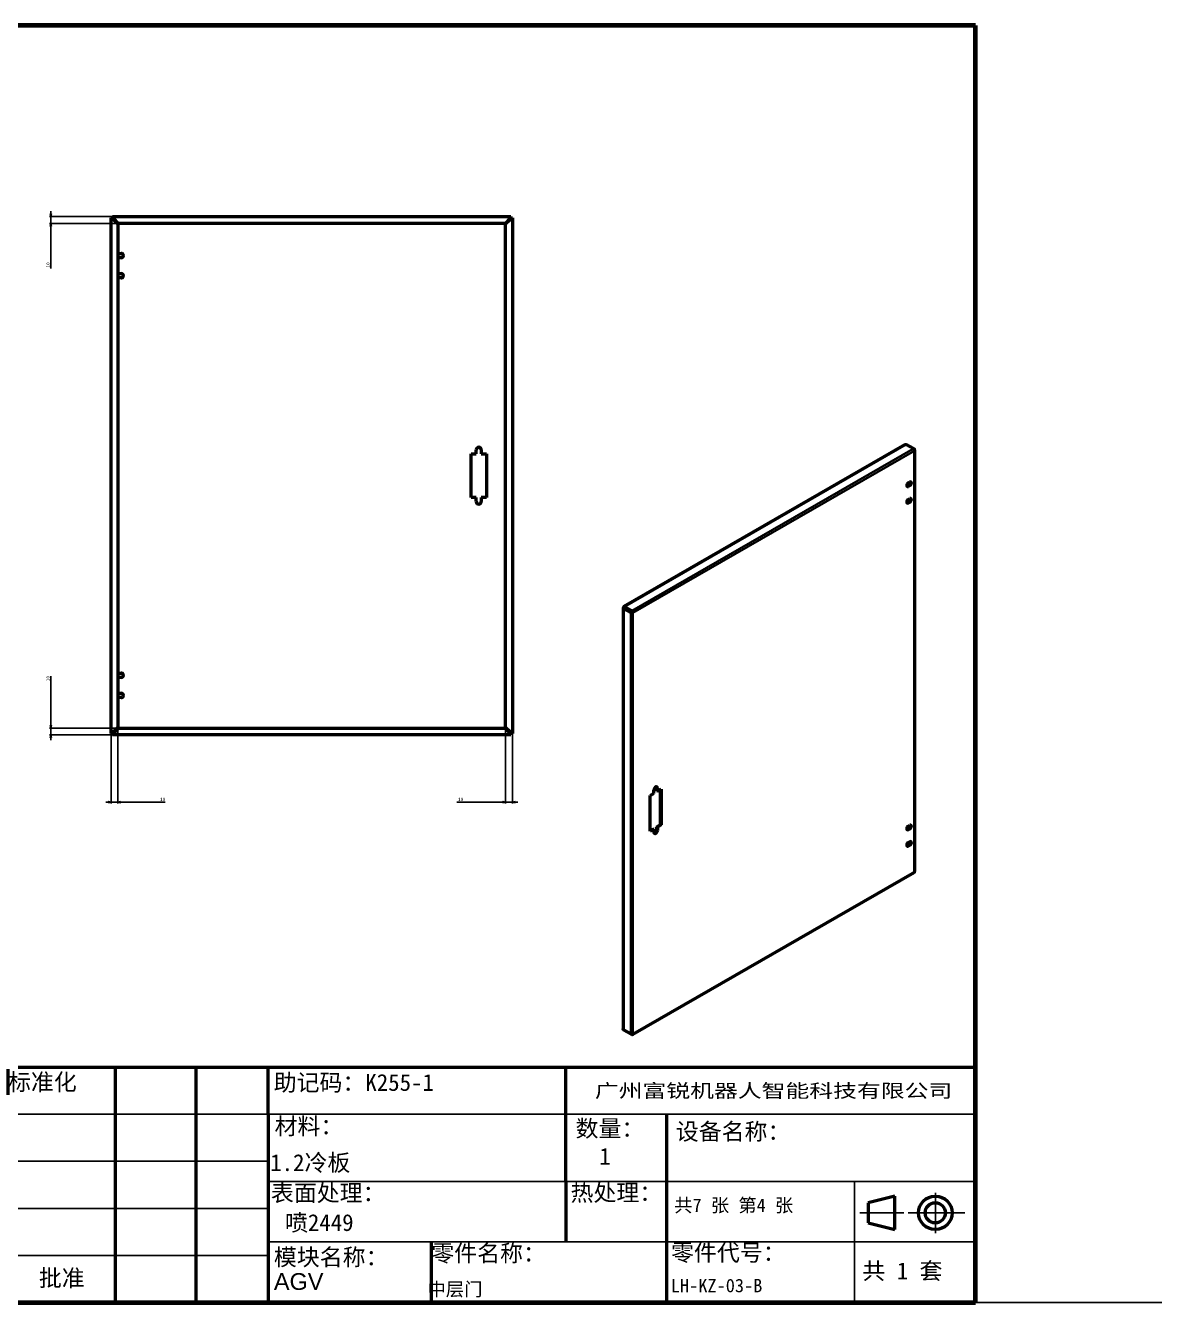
# Model space of a CAD drawing. Header units: millimetres. Extents: x 2989 to 98346, y -14444 to 9701.
# Drawn here: x 14776 to 16456, y 6378 to 8278 of the extents above; entities that cross this region are included whole.
import ezdxf
from ezdxf.enums import TextEntityAlignment as Align

# ---------------------------------------------------------------- set-up
doc = ezdxf.new("R2010")
doc.units = ezdxf.units.MM
for name, color, linetype, lineweight in [('可见 (ISO)', 7, 'Continuous', 50), ('可见窄的 (ISO)', 7, 'Continuous', 35), ('图框 (ISO)', 7, 'Continuous', 70), ('标题 (ISO)', 7, 'Continuous', 50), ('符号 (ISO)', 7, 'Continuous', 25)]:
    doc.layers.add(name, color=color, linetype=linetype, lineweight=lineweight)
doc.layers.add('尺寸 (ISO)', color=5, linetype='Continuous', lineweight=25, true_color=0x0000ff)
doc.styles.add('文本样式126', font='simfang.ttf', dxfattribs={"width": 1.3})
doc.styles.add('文本样式19', font='tahoma.ttf')
doc.styles.add('文本样式91', font='simfang.ttf')
doc.styles.add('注释文本 (ISO)', font='simfang.ttf')
doc.dimstyles.new('默认 (GB)', dxfattribs={"dimscale": 2, "dimtxt": 2.5, "dimasz": 2, "dimexe": 1, "dimexo": 0, "dimgap": 0.75, "dimtad": 1, "dimtoh": 1, "dimrnd": 1e-08, "dimdsep": 46, "dimtxsty": '注释文本 (ISO)', "dimblk": 'Filled-2', "dimcen": 0.09, "dimdle": 10, "dimclrd": 256, "dimclre": 256, "dimclrt": 256, "dimaunit": 1, "dimadec": 3, "dimazin": 2, "dimtfac": 0.52, "dimtmove": 0, "dimatfit": 3, "dimldrblk": 'Filled-1', "dimfxl": 0, "dimtolj": 1, "dimlwd": -1, "dimlwe": -1, "dimarcsym": 0})

# ---------------------------------------------------------------- blocks, each defined once
blk = doc.blocks.new('图框 A3-A4')
at = {"layer": '图框 (ISO)'}
for p, q in [((287, 200), (10, 200)), ((10, 200), (10, 10)), ((287, 10), (287, 200)), ((10, 10), (287, 10))]:
    blk.add_line(p, q, dxfattribs=at)
blk = doc.blocks.new('标题栏 GB1')
at = {"layer": '标题 (ISO)'}
for p, q in [((194.57, 65.23), (194.57, 72.23)), ((194.57, 72.23), (378.57, 72.23)), ((206.57, 65.23), (206.57, 72.23)), ((222.57, 65.23), (222.57, 72.23)), ((234.57, 65.23), (234.57, 72.23)), ((250.57, 65.23), (250.57, 72.23)), ((262.57, 65.23), (262.57, 72.23)), ((273.31, 65.23), (273.31, 72.23)), ((317.57, 65.23), (317.57, 72.23)), ((378.57, 72.23), (378.57, 65.23)), ((194.57, 37.23), (194.57, 65.23)), ((206.57, 37.23), (206.57, 65.23)), ((222.57, 44.23), (222.57, 65.23)), ((234.57, 37.23), (234.57, 65.23)), ((250.57, 37.23), (250.57, 65.23)), ((262.57, 37.23), (262.57, 65.23)), ((273.31, 65.23), (273.31, 37.23)), ((317.57, 55.23), (317.57, 65.23)), ((378.57, 65.23), (378.57, 37.23)), ((317.57, 55.23), (317.57, 46.23)), ((366.57, 53.06), (362.57, 52.06)), ((362.57, 52.06), (362.57, 49.06)), ((366.57, 48.06), (366.57, 53.06)), ((362.57, 49.06), (366.57, 48.06)), ((297.57, 46.23), (297.57, 37.23)), ((222.57, 44.23), (222.57, 37.23)), ((378.57, 37.23), (194.57, 37.23))]:
    blk.add_line(p, q, dxfattribs=at)
at = {"layer": '标题 (ISO)', "lineweight": 25}
for p, q in [((194.57, 65.23), (273.31, 65.23)), ((273.31, 65.23), (378.57, 65.23)), ((194.57, 58.23), (273.31, 58.23)), ((332.57, 55.23), (273.31, 55.23)), ((332.57, 55.23), (378.57, 55.23)), ((360.57, 55.23), (360.57, 46.23)), ((372.58, 53.56), (372.58, 47.56)), ((194.57, 51.23), (273.31, 51.23)), ((361.32, 50.56), (367.88, 50.56)), ((368.55, 50.56), (370.07, 50.56)), ((370.07, 50.56), (376.97, 50.56)), ((273.31, 46.23), (378.57, 46.23)), ((360.57, 46.23), (360.57, 37.23)), ((194.57, 44.23), (273.31, 44.23))]:
    blk.add_line(p, q, dxfattribs=at)
at = {"layer": '标题 (ISO)', "lineweight": 50}
blk.add_line((332.57, 65.23), (332.57, 37.23), dxfattribs=at)
at = {"layer": '标题 (ISO)'}
for radius in [2.5, 1.5]:
    blk.add_circle((372.57, 50.56), radius, dxfattribs=at)
at = {"layer": '标题 (ISO)', "style": '文本样式126', "width": 1.3}
blk.add_text('广州富锐机器人智能科技有限公司', height=2, dxfattribs=at).set_placement((348.5, 68.73), align=Align.MIDDLE_CENTER)
at = {"layer": '标题 (ISO)', "char_height": 2.5, "style": '注释文本 (ISO)'}
for s, insert, attachment_point in [('\\f仿宋|b0|i0;设计', (195.38, 70.83), 1), ('张成安', (206.66, 71.05), 1), ('\\f仿宋|b0|i0;标准化', (234.57, 71.28), 1), ('助记码：K255-1', (274.11, 71.21), 1), ('\\f仿宋|b0|i0;绘图', (195.35, 64.28), 1), ('\\f仿宋|b0|i0;材料：', (274.24, 64.72), 1), ('\\f仿宋|b0|i0;数量：', (319.04, 64.37), 1), ('张成安', (206.92, 63.22), 1), ('\\f仿宋|b0|i0;审核', (195.48, 57.07), 1), ('\\f仿宋|b0|i0;热处理：', (318.29, 54.82), 1), ('\\f仿宋|b0|i0;零件名称：', (297.57, 45.8), 1), ('\\f仿宋|b0|i0;零件代号：', (333.25, 45.9), 1), ('\\f仿宋|b0|i0;批准', (242.57, 40.73), 5)]:
    blk.add_mtext(s, dxfattribs=dict(at, insert=insert, attachment_point=attachment_point))
at = {"layer": '标题 (ISO)', "char_height": 2.5, "attachment_point": 1, "style": '注释文本 (ISO)'}
for s, insert, line_spacing_factor in [('设备名称：\\P', (333.96, 63.91), 0.856364), ('模块名称：\\P\\fArial|b0|i0;\\H2.5000;AGV', (274.14, 45.23), 0.872369)]:
    blk.add_mtext(s, dxfattribs=dict(at, insert=insert, line_spacing_factor=line_spacing_factor))
at = {"layer": '标题 (ISO)', "attachment_point": 1, "style": '注释文本 (ISO)'}
for s, insert, char_height, width in [('\\f仿宋|b0|i0;表面处理：', (273.7, 54.78), 2.5, 18.7135), ('\\f仿宋|b0|i0;\\H2.0000;共7 张 第4 张', (333.72, 52.69), 2, 27.2374), ('\\f仿宋|b0|i0;工艺', (195.45, 42.85), 2.5, 7.4854), ('  共 1 套', (358.32, 43.18), 2.5, 17.7919)]:
    blk.add_mtext(s, dxfattribs=dict(at, insert=insert, char_height=char_height, width=width))
at = {"layer": '标题 (ISO)'}
for tag, p, height, style in [('材料_001', (273.59, 56.78), 2.5, '注释文本 (ISO)'), ('零件代号_001', (297.34, 38.16), 2, '文本样式91'), ('描述_001', (333.22, 38.74), 2, '文本样式91')]:
    blk.add_attdef(tag, p, '', height=height, dxfattribs=dict(at, style=style))
at = {"layer": '标题 (ISO)', "style": '文本样式91'}
blk.add_attdef('热处理', text='', height=2, dxfattribs=at).set_placement((318.2, 50.63), align=Align.TOP_LEFT)
at = {"layer": '标题 (ISO)', "style": '文本样式19'}
for tag, p in [('工程核准人', (256.57, 40.73)), ('工程批准日期', (267.94, 40.73))]:
    blk.add_attdef(tag, text='', height=1, dxfattribs=at).set_placement(p, align=Align.MIDDLE_CENTER)
blk = doc.blocks.new('Filled-2')
at = {"color": 0}
for p, q in [((0, 0), (-1, 0.25)), ((-1, 0.25), (-1, -0.25)), ((-1, 0), (0, 0)), ((-1, -0.25), (0, 0))]:
    blk.add_line(p, q, dxfattribs=at)
at = {"color": 0, "flags": 128}
blk.add_lwpolyline([(-1, -0.25), (0, 0), (-1, 0.25), (-1, -0.25)], dxfattribs=at)
at = {"color": 0}
blk.add_solid([(-1, -0.25), (0, 0), (-1, 0.25), (-1, -0.25)], dxfattribs=at)
blk = doc.blocks.new('*D102')
at = {"layer": 'Defpoints', "color": 0, "transparency": 16777216}
for p in [(14903.6, 7224.8), (14913.6, 7233.6), (14913.6, 7122.7)]:
    blk.add_point(p, dxfattribs=at)
at = {"layer": '尺寸 (ISO)', "transparency": 16777216}
for p, q in [((14903.6, 7224.8), (14903.6, 7120.7)), ((14913.6, 7233.6), (14913.6, 7120.7)), ((14899.6, 7122.7), (14895.6, 7122.7)), ((14903.6, 7122.7), (14913.6, 7122.7)), ((14917.6, 7122.7), (14983.8, 7122.7))]:
    blk.add_line(p, q, dxfattribs=at)
at = {"layer": '尺寸 (ISO)', "transparency": 16777216, "xscale": 4, "yscale": 4, "zscale": 4}
blk.add_blockref('Filled-2', (14903.6, 7122.7), dxfattribs=at)
at = {"layer": '尺寸 (ISO)', "transparency": 16777216, "xscale": 4, "yscale": 4, "zscale": 4, "rotation": 180}
blk.add_blockref('Filled-2', (14913.6, 7122.7), dxfattribs=at)
at = {"layer": '尺寸 (ISO)', "transparency": 16777216, "insert": (14976.2, 7129.3), "char_height": 5, "attachment_point": 1, "style": '注释文本 (ISO)'}
blk.add_mtext('\\A1;10', dxfattribs=at)
blk = doc.blocks.new('Filled-1')
at = {"color": 0}
for p, q in [((0, 0), (-1, 0.125)), ((-1, 0.125), (-1, -0.125)), ((-1, 0), (0, 0)), ((-1, -0.125), (0, 0))]:
    blk.add_line(p, q, dxfattribs=at)
at = {"color": 0, "flags": 128}
blk.add_lwpolyline([(-1, -0.125), (0, 0), (-1, 0.125), (-1, -0.125)], dxfattribs=at)
at = {"color": 0}
blk.add_solid([(-1, -0.125), (0, 0), (-1, 0.125), (-1, -0.125)], dxfattribs=at)
blk = doc.blocks.new('*D103')
at = {"layer": 'Defpoints', "color": 0, "transparency": 16777216}
for p in [(15490.6, 7233.6), (15500.6, 7224.8), (15500.6, 7122.7)]:
    blk.add_point(p, dxfattribs=at)
at = {"layer": '尺寸 (ISO)', "transparency": 16777216}
for p, q in [((15490.6, 7233.6), (15490.6, 7120.7)), ((15500.6, 7224.8), (15500.6, 7120.7)), ((15486.6, 7122.7), (15418.2, 7122.7)), ((15500.6, 7122.7), (15490.6, 7122.7)), ((15504.6, 7122.7), (15508.6, 7122.7))]:
    blk.add_line(p, q, dxfattribs=at)
at = {"layer": '尺寸 (ISO)', "transparency": 16777216, "xscale": 4, "yscale": 4, "zscale": 4}
blk.add_blockref('Filled-2', (15490.6, 7122.7), dxfattribs=at)
at = {"layer": '尺寸 (ISO)', "transparency": 16777216, "xscale": 4, "yscale": 4, "zscale": 4, "rotation": 180}
blk.add_blockref('Filled-2', (15500.6, 7122.7), dxfattribs=at)
at = {"layer": '尺寸 (ISO)', "transparency": 16777216, "insert": (15419.7, 7129.3), "char_height": 5, "attachment_point": 1, "style": '注释文本 (ISO)'}
blk.add_mtext('\\A1;10', dxfattribs=at)
blk = doc.blocks.new('*D104')
at = {"layer": 'Defpoints', "color": 0, "transparency": 16777216}
for p in [(14813.6, 7222.7), (14905.7, 7222.7), (14914.5, 7232.7)]:
    blk.add_point(p, dxfattribs=at)
at = {"layer": '尺寸 (ISO)', "transparency": 16777216}
for p, q in [((14813.6, 7236.7), (14813.6, 7310)), ((14914.5, 7232.7), (14811.6, 7232.7)), ((14905.7, 7222.7), (14811.6, 7222.7)), ((14813.6, 7222.7), (14813.6, 7232.7)), ((14813.6, 7218.7), (14813.6, 7214.7))]:
    blk.add_line(p, q, dxfattribs=at)
at = {"layer": '尺寸 (ISO)', "transparency": 16777216, "xscale": 4, "yscale": 4, "zscale": 4}
for p, rotation in [((14813.6, 7232.7), 270), ((14813.6, 7222.7), 90)]:
    blk.add_blockref('Filled-2', p, dxfattribs=dict(at, rotation=rotation))
at = {"layer": '尺寸 (ISO)', "transparency": 16777216, "insert": (14807.1, 7302.4), "char_height": 5, "attachment_point": 1, "rotation": 90, "style": '注释文本 (ISO)'}
blk.add_mtext('\\A1;10', dxfattribs=at)
blk = doc.blocks.new('*D105')
at = {"layer": 'Defpoints', "color": 0, "transparency": 16777216}
for p in [(14813.6, 7983.7), (14905.7, 7993.7), (14914.5, 7983.7)]:
    blk.add_point(p, dxfattribs=at)
at = {"layer": '尺寸 (ISO)', "transparency": 16777216}
for p, q in [((14813.6, 7997.7), (14813.6, 8001.7)), ((14905.7, 7993.7), (14811.6, 7993.7)), ((14914.5, 7983.7), (14811.6, 7983.7)), ((14813.6, 7993.7), (14813.6, 7983.7)), ((14813.6, 7979.7), (14813.6, 7916.4))]:
    blk.add_line(p, q, dxfattribs=at)
at = {"layer": '尺寸 (ISO)', "transparency": 16777216, "xscale": 4, "yscale": 4, "zscale": 4}
for p, rotation in [((14813.6, 7993.7), 270), ((14813.6, 7983.7), 90)]:
    blk.add_blockref('Filled-2', p, dxfattribs=dict(at, rotation=rotation))
at = {"layer": '尺寸 (ISO)', "transparency": 16777216, "insert": (14807.1, 7917.9), "char_height": 5, "attachment_point": 1, "rotation": 90, "style": '注释文本 (ISO)'}
blk.add_mtext('\\A1;10', dxfattribs=at)

msp = doc.modelspace()

# ---------------------------------------------------------------- linework, layer by layer
msp.add_line((2988.9631, 6378.0578), (54625.9527, 6378.0578))
at = {"layer": '可见 (ISO)'}
for p, q in [((14903.6175, 7991.6902), (14904.8175, 7991.6902)), ((14903.6175, 7224.7872), (14903.6175, 7991.6902)), ((14904.8175, 7991.6902), (14906.0175, 7990.4902)), ((14906.0175, 7991.3387), (14905.1689, 7991.3387)), ((14905.666, 7992.5387), (14905.666, 7993.7387)), ((14905.666, 7993.7387), (15498.5689, 7993.7387)), ((14905.666, 7992.5387), (14906.866, 7991.3387)), ((14906.0175, 7991.3387), (14906.0175, 7992.1872)), ((14906.0175, 7990.4902), (14913.6175, 7982.8902)), ((14914.466, 7983.7387), (14906.866, 7991.3387)), ((14913.6175, 7982.8902), (14913.6175, 7233.5872)), ((15489.7689, 7983.7387), (14914.466, 7983.7387)), ((15497.3689, 7991.3387), (15489.7689, 7983.7387)), ((15490.6175, 7982.8902), (15498.2175, 7990.4902)), ((15490.6175, 7233.5872), (15490.6175, 7982.8902)), ((15498.5689, 7992.5387), (15497.3689, 7991.3387)), ((15498.2175, 7991.3387), (15498.2175, 7992.1872)), ((15499.4175, 7991.6902), (15498.2175, 7990.4902)), ((15498.2175, 7991.3387), (15499.066, 7991.3387)), ((15498.5689, 7993.7387), (15498.5689, 7992.5387)), ((15499.4175, 7991.6902), (15500.6175, 7991.6902)), ((15500.6175, 7991.6902), (15500.6175, 7224.7872)), ((14915.6175, 7938.9735), (14918.6175, 7938.9735)), ((14918.6175, 7932.4735), (14915.6175, 7932.4735)), ((14915.6175, 7908.9735), (14918.6175, 7908.9735)), ((14918.6175, 7902.4735), (14915.6175, 7902.4735)), ((15439.1175, 7575.7387), (15439.1175, 7640.7387)), ((15439.1175, 7640.7387), (15446.8675, 7640.7387)), ((15446.8675, 7640.7387), (15446.8675, 7646.7387)), ((15454.3675, 7646.7387), (15454.3675, 7640.7387)), ((15454.3675, 7640.7387), (15462.1175, 7640.7387)), ((15462.1175, 7640.7387), (15462.1175, 7575.7387)), ((16085.2753, 7654.7086), (15666.5243, 7413.5659)), ((16086.7203, 7654.7333), (16097.4683, 7648.544)), ((16097.4683, 7648.544), (16097.2198, 7648.4009)), ((16097.4683, 7648.2366), (16097.4683, 7648.544)), ((16098.9169, 7647.7034), (16097.4683, 7648.5375)), ((16098.2914, 7647.3432), (16098.9169, 7647.7034)), ((16098.4221, 7647.1311), (16098.9169, 7647.416)), ((16098.9169, 7647.416), (16098.9169, 7647.7034)), ((16099.6198, 7020.0341), (16099.6198, 7646.4387)), ((16089.1588, 7592.6944), (16091.2801, 7593.916)), ((16090.0073, 7597.5198), (16092.1286, 7598.7414)), ((16092.1286, 7593.4273), (16090.0073, 7592.2057)), ((15446.8675, 7575.7387), (15439.1175, 7575.7387)), ((15446.8675, 7569.7387), (15446.8675, 7575.7387)), ((15462.1175, 7575.7387), (15454.3675, 7575.7387)), ((15454.3675, 7575.7387), (15454.3675, 7569.7387)), ((16089.1588, 7568.168), (16091.2801, 7569.3895)), ((16090.0073, 7572.9934), (16092.1286, 7574.215)), ((16092.1286, 7568.9009), (16090.0073, 7567.6793)), ((15665.3231, 7411.4868), (15665.3231, 6785.0822)), ((15666.5185, 7411.4868), (15666.0261, 7411.7704)), ((15666.0261, 7410.7969), (15676.7741, 7404.6075)), ((15667.4746, 7412.321), (15666.6261, 7412.8096)), ((15666.6261, 7412.8096), (15672.0001, 7409.6909)), ((15677.6226, 7405.0961), (15666.8746, 7411.2855)), ((15678.2226, 7407.1164), (15667.4746, 7413.3058)), ((15678.2226, 7406.1354), (15667.4746, 7412.3248)), ((15667.4746, 7412.321), (15672.8486, 7409.2023)), ((15672.8486, 7409.2023), (15672.0001, 7409.6909)), ((15672.8486, 7409.2023), (15672.8727, 7409.2162)), ((15677.6226, 7405.0961), (15676.7741, 7404.6075)), ((15677.6226, 7404.8088), (15676.7741, 7404.3202)), ((15676.7741, 7404.6075), (15676.7741, 7404.3202)), ((15677.6226, 7404.8088), (15677.6226, 7405.0961)), ((15678.4712, 7407.2595), (15678.2226, 7407.1164)), ((15678.2226, 7406.1354), (15678.2226, 7407.1164)), ((15678.4712, 7406.2785), (15678.2226, 7406.1354)), ((15678.4712, 7406.2785), (15678.4712, 7407.2595)), ((15679.3197, 7404.8088), (15680.1682, 7404.3202)), ((14915.6175, 7314.4887), (14918.6175, 7314.4887)), ((14918.6175, 7307.9887), (14915.6175, 7307.9887)), ((14915.6175, 7284.4887), (14918.6175, 7284.4887)), ((14918.6175, 7277.9887), (14915.6175, 7277.9887)), ((14904.8175, 7224.7872), (14903.6175, 7224.7872)), ((14904.8175, 7224.7872), (14906.0175, 7225.9872)), ((14906.0175, 7225.1387), (14905.1689, 7225.1387)), ((14905.666, 7223.9387), (14906.866, 7225.1387)), ((14905.666, 7222.7387), (14905.666, 7223.9387)), ((15498.5689, 7222.7387), (14905.666, 7222.7387)), ((14913.6175, 7233.5872), (14906.0175, 7225.9872)), ((14906.0175, 7225.1387), (14906.0175, 7224.2902)), ((14906.866, 7225.1387), (14914.466, 7232.7387)), ((14914.466, 7232.7387), (15489.7689, 7232.7387)), ((15489.7689, 7232.7387), (15497.3689, 7225.1387)), ((15498.2175, 7225.9872), (15490.6175, 7233.5872)), ((15498.5689, 7223.9387), (15497.3689, 7225.1387)), ((15499.4175, 7224.7872), (15498.2175, 7225.9872)), ((15498.2175, 7225.1387), (15498.2175, 7224.2902)), ((15498.2175, 7225.1387), (15499.066, 7225.1387)), ((15498.5689, 7223.9387), (15498.5689, 7222.7387)), ((15500.6175, 7224.7872), (15499.4175, 7224.7872)), ((15705.6948, 7132.3879), (15711.1748, 7135.5437)), ((15705.6948, 7079.2473), (15705.6948, 7132.3879)), ((15711.1748, 7135.5437), (15711.1748, 7140.449)), ((15715.6296, 7139.0863), (15715.6296, 7143.9916)), ((15716.4781, 7138.5976), (15715.6296, 7139.0863)), ((15716.4781, 7143.5029), (15716.4781, 7138.5976)), ((15716.4781, 7138.5976), (15721.9582, 7141.7534)), ((15721.1097, 7089.1015), (15721.1097, 7141.2648)), ((15721.9582, 7141.7534), (15721.9582, 7088.6128)), ((15715.6296, 7085.9457), (15721.1097, 7089.1015)), ((15721.9582, 7088.6128), (15716.4781, 7085.4571)), ((15721.9582, 7088.6128), (15721.1097, 7089.1015)), ((16090.0073, 7086.974), (16092.1286, 7088.1956)), ((15705.6948, 7080.2246), (15710.3263, 7082.8917)), ((15711.1748, 7082.4031), (15705.6948, 7079.2473)), ((15711.1748, 7082.4031), (15710.3263, 7082.8917)), ((15711.1748, 7077.4978), (15711.1748, 7082.4031)), ((15715.6296, 7085.9457), (15716.4781, 7085.4571)), ((15715.6296, 7081.0404), (15715.6296, 7085.9457)), ((15716.4781, 7085.4571), (15716.4781, 7080.5518)), ((16089.1588, 7082.1486), (16091.2801, 7083.3702)), ((16092.1286, 7082.8816), (16090.0073, 7081.66)), ((16089.1588, 7057.6222), (16091.2801, 7058.8438)), ((16090.0073, 7062.4476), (16092.1286, 7063.6692)), ((16092.1286, 7058.3551), (16090.0073, 7057.1336)), ((15679.6688, 6776.813), (16098.4175, 7017.9543)), ((15676.7741, 6777.6282), (15666.0261, 6783.8176)), ((15667.4746, 6782.977), (15678.2226, 6776.7876)), ((15676.7741, 6777.9156), (15676.7741, 6777.6282)), ((15677.042, 6777.7825), (15676.7741, 6777.6282)), ((15678.2226, 6777.5182), (15678.2226, 6776.7876)), ((15678.2226, 6776.7876), (15678.4712, 6776.9307)), ((15678.4712, 6777.5108), (15678.4712, 6776.9307))]:
    msp.add_line(p, q, dxfattribs=at)
for centre, radius, start, end in [((14915.6175, 7935.7235), 3.25, 90, 127.9798719), ((14915.6175, 7935.7235), 3.25, 232.0201281, 270), ((14918.6175, 7935.7235), 3.25, 270, 90), ((14915.6175, 7905.7235), 3.25, 90, 127.9798719), ((14918.6175, 7905.7235), 3.25, 270, 90), ((14915.6175, 7905.7235), 3.25, 232.0201281, 270), ((15450.6175, 7646.7387), 3.75, 0, 180), ((15450.6175, 7569.7387), 3.75, 180, 0), ((14915.6175, 7311.2387), 3.25, 90, 127.9798719), ((14915.6175, 7311.2387), 3.25, 232.0201281, 270), ((14918.6175, 7311.2387), 3.25, 270, 90), ((14915.6175, 7281.2387), 3.25, 90, 127.9798719), ((14915.6175, 7281.2387), 3.25, 232.0201281, 270), ((14918.6175, 7281.2387), 3.25, 270, 90)]:
    msp.add_arc(centre, radius, start, end, dxfattribs=at)
for centre, major_axis, ratio, start_param, end_param in [((16097.2198, 7646.4387), (1.1977, -2.0798), 0.578093116, 0.787331872, 2.358128199), ((16097.2198, 7646.4387), (2.4, 0), 0.575861701, 5.497787144, 7.068583471), ((16090.0073, 7594.8628), (-1.6219, -2.8164), 0.578093116, 3.925057109, 7.066649762), ((16089.1588, 7595.3514), (-1.6219, -2.8164), 0.578093116, 0.263625165, 0.783464455), ((16091.2801, 7596.573), (1.6219, 2.8164), 0.578093116, 3.925057109, 6.019560142), ((16092.1286, 7596.0843), (1.6219, 2.8164), 0.578093116, 3.925057109, 7.066649762), ((16090.0073, 7570.3363), (-1.6219, -2.8164), 0.578093116, 3.925057109, 7.066649762), ((16089.1588, 7570.825), (-1.6219, -2.8164), 0.578093116, 0.263625165, 0.783464455), ((16091.2801, 7572.0466), (1.6219, 2.8164), 0.578093116, 3.925057109, 6.019560142), ((16092.1286, 7571.5579), (1.6219, 2.8164), 0.578093116, 3.925057109, 7.066649762), ((15667.7231, 7410.7931), (1.2, -0.6937), 0.001672483, 2.357161381, 3.138714353), ((15668.3231, 7411.8323), (1.2, -0.6937), 0.001672483, 2.357161381, 3.927957708), ((15678.4712, 7405.2974), (2.4, 0), 0.575861701, 3.926990817, 5.497787144), ((15678.4712, 7405.2974), (-1.2, 0), 0.575861701, 0.785398163, 2.35619449), ((15678.4712, 7405.2974), (-1.1977, 2.0798), 0.578093116, 3.928924525, 5.499720852), ((15678.4712, 7405.2974), (-0.5988, 1.0399), 0.578093116, 3.928924525, 5.499720852), ((15713.8265, 7141.9759), (1.8714, 3.2497), 0.578093116, 5.495853435, 8.637446089), ((15712.978, 7142.4646), (1.8714, 3.2497), 0.578093116, 5.495853435, 6.055382248), ((16091.2801, 7086.0272), (1.6219, 2.8164), 0.578093116, 3.925057109, 6.019560142), ((16092.1286, 7085.5386), (1.6219, 2.8164), 0.578093116, 3.925057109, 7.066649762), ((15713.8265, 7079.0248), (-1.8714, -3.2497), 0.578093116, 5.495853435, 8.637446089), ((15712.978, 7079.5134), (-1.8714, -3.2497), 0.578093116, 0.227803059, 2.354260782), ((16090.0073, 7084.317), (-1.6219, -2.8164), 0.578093116, 3.925057109, 7.066649762), ((16089.1588, 7084.8056), (-1.6219, -2.8164), 0.578093116, 0.263625165, 0.783464455), ((16090.0073, 7059.7906), (-1.6219, -2.8164), 0.578093116, 3.925057109, 7.066649762), ((16089.1588, 7060.2792), (-1.6219, -2.8164), 0.578093116, 0.263625165, 0.783464455), ((16091.2801, 7061.5008), (1.6219, 2.8164), 0.578093116, 3.925057109, 6.019560142), ((16092.1286, 7061.0122), (1.6219, 2.8164), 0.578093116, 3.925057109, 7.066649762), ((16097.2198, 7020.0341), (1.1977, -2.0798), 0.578093116, 0, 0.787331872), ((16097.2198, 7020.0341), (2.4, 0), 0.575861701, 5.497787144, 6.283185307), ((15678.4712, 6778.8928), (-2.4, 0), 0.575861701, 0.785398163, 2.35619449), ((15678.4712, 6778.8928), (1.1977, -2.0798), 0.578093116, 5.499720852, 7.070517179)]:
    msp.add_ellipse(centre, major_axis=major_axis, ratio=ratio, start_param=start_param, end_param=end_param, dxfattribs=at)
for points, knots in [([(14903.6175, 7991.6902), (14903.8159, 7991.5909), (14904.1136, 7991.4421), (14904.8638, 7991.067), (14905.2156, 7990.8911), (14905.6163, 7990.6907), (14906.0175, 7990.4902)], [0, 0, 0, 0, 1.069342983, 1.069342983, 1.069342983, 1.570796327, 1.570796327, 1.570796327, 1.570796327]), ([(14906.866, 7991.3387), (14906.4383, 7992.1942), (14906.0193, 7993.032), (14905.8137, 7993.4432), (14905.7173, 7993.6361), (14905.6865, 7993.6976), (14905.666, 7993.7387)], [-1.570796327, -1.570796327, -1.570796327, -1.570796327, -0.501453344, -0.501453344, -0.501453344, 0, 0, 0, 0]), ([(15498.5689, 7993.7387), (15498.4697, 7993.5402), (15498.3208, 7993.2425), (15497.9458, 7992.4924), (15497.7699, 7992.1406), (15497.5695, 7991.7399), (15497.3689, 7991.3387)], [0, 0, 0, 0, 1.069342983, 1.069342983, 1.069342983, 1.570796327, 1.570796327, 1.570796327, 1.570796327]), ([(15498.2175, 7990.4902), (15499.0729, 7990.9179), (15499.9108, 7991.3368), (15500.322, 7991.5424), (15500.5148, 7991.6388), (15500.5764, 7991.6696), (15500.6175, 7991.6902)], [-1.570796327, -1.570796327, -1.570796327, -1.570796327, -0.501453344, -0.501453344, -0.501453344, 0, 0, 0, 0]), ([(16085.2772, 7654.7042), (16085.4456, 7654.8035), (16085.6218, 7654.8712), (16085.8001, 7654.9014), (16086.117, 7654.9551), (16086.4366, 7654.8967), (16086.7203, 7654.7333)], [-0.783464455, -0.783464455, -0.783464455, -0.783464455, -0.5014533441, -0.5014533441, -0.5014533441, 0, 0, 0, 0]), ([(15666.0261, 7411.7704), (15665.4212, 7411.7717), (15665.1796, 7411.571), (15665.4192, 7411.2662), (15665.5316, 7411.1233), (15665.7424, 7410.9602), (15666.0261, 7410.7969)], [-1.570796327, -1.570796327, -1.570796327, -1.570796327, -0.501453344, -0.501453344, -0.501453344, 0, 0, 0, 0]), ([(15666.3462, 7411.4961), (15666.3474, 7411.4959), (15666.3491, 7411.4956), (15666.3659, 7411.4935), (15666.3886, 7411.4911), (15666.4481, 7411.4878), (15666.483, 7411.4867), (15666.5231, 7411.4868)], [0.0973602424, 0.0973602424, 0.0973602424, 0.0973602424, 0.10812495254, 0.10812495254, 0.12982806358, 0.12982806358, 0.14863764483, 0.14863764483, 0.14863764483, 0.14863764483]), ([(15667.4746, 7413.3058), (15666.8697, 7413.6542), (15666.4527, 7413.6907), (15666.4271, 7413.3976), (15666.4151, 7413.2601), (15666.4842, 7413.0559), (15666.6261, 7412.8096)], [0, 0, 0, 0, 1.069342983, 1.069342983, 1.069342983, 1.570796327, 1.570796327, 1.570796327, 1.570796327]), ([(15667.1231, 7412.526), (15667.0955, 7412.5738), (15667.071, 7412.6113), (15667.0401, 7412.6558), (15667.0349, 7412.6622), (15667.0315, 7412.6665)], [0, 0, 0, 0, 0.02641130371, 0.02641130371, 0.04962072793, 0.04962072793, 0.04962072793, 0.04962072793]), ([(14906.0175, 7225.9872), (14905.162, 7225.5595), (14904.3242, 7225.1406), (14903.9129, 7224.935), (14903.7201, 7224.8385), (14903.6585, 7224.8077), (14903.6175, 7224.7872)], [-1.570796327, -1.570796327, -1.570796327, -1.570796327, -0.501453344, -0.501453344, -0.501453344, 0, 0, 0, 0]), ([(14905.666, 7222.7387), (14905.7652, 7222.9372), (14905.9141, 7223.2349), (14906.2891, 7223.985), (14906.465, 7224.3368), (14906.6654, 7224.7375), (14906.866, 7225.1387)], [0, 0, 0, 0, 1.069342983, 1.069342983, 1.069342983, 1.570796327, 1.570796327, 1.570796327, 1.570796327]), ([(15497.3689, 7225.1387), (15497.7967, 7224.2832), (15498.2156, 7223.4454), (15498.4212, 7223.0342), (15498.5176, 7222.8413), (15498.5484, 7222.7797), (15498.5689, 7222.7387)], [-1.570796327, -1.570796327, -1.570796327, -1.570796327, -0.501453344, -0.501453344, -0.501453344, 0, 0, 0, 0]), ([(15500.6175, 7224.7872), (15500.419, 7224.8865), (15500.1213, 7225.0353), (15499.3711, 7225.4104), (15499.0194, 7225.5863), (15498.6186, 7225.7866), (15498.2175, 7225.9872)], [0, 0, 0, 0, 1.069342983, 1.069342983, 1.069342983, 1.570796327, 1.570796327, 1.570796327, 1.570796327])]:
    msp.add_open_spline(points, degree=3, knots=knots, dxfattribs=at)
for points in [[(15666.0261, 6783.8176), (15665.5818, 6784.0734), (15665.3335, 6784.5438), (15665.3279, 6785.0844)], [(15667.364, 6783.0472), (15667.4002, 6783.022), (15667.4371, 6782.9986), (15667.4746, 6782.977)]]:
    msp.add_open_spline(points, degree=3, dxfattribs=at)
at = {"layer": '可见窄的 (ISO)'}
for p, q in [((16086.7203, 7654.7333), (15667.4746, 7413.3058)), ((15678.4712, 7407.2595), (16097.2198, 7648.4009)), ((16098.9169, 7645.4615), (15680.1682, 7404.3202)), ((16098.9169, 7019.0569), (16098.9169, 7645.4615)), ((16090.0073, 7592.2057), (16089.1588, 7592.6944)), ((16092.1286, 7593.4273), (16091.2801, 7593.916)), ((16090.0073, 7567.6793), (16089.1588, 7568.168)), ((16092.1286, 7568.9009), (16091.2801, 7569.3895)), ((15666.8746, 7411.2855), (15666.0261, 7410.7969)), ((15666.0261, 7410.7969), (15666.0261, 6783.8176)), ((15667.4746, 7413.3058), (15667.4746, 7412.3248)), ((15667.4779, 7412.3229), (15667.4746, 7412.321)), ((15676.7741, 6777.9156), (15676.7741, 7404.3202)), ((15680.1682, 7404.3202), (15680.1682, 6777.9156)), ((15716.4781, 7143.5029), (15715.6296, 7143.9916)), ((15716.4781, 7080.5518), (15715.6296, 7081.0404)), ((16090.0073, 7081.66), (16089.1588, 7082.1486)), ((16092.1286, 7082.8816), (16091.2801, 7083.3702)), ((16090.0073, 7057.1336), (16089.1588, 7057.6222)), ((16092.1286, 7058.3551), (16091.2801, 7058.8438)), ((15680.1682, 6777.9156), (16098.9169, 7019.0569)), ((15667.4746, 6782.9834), (15667.4746, 6782.977))]:
    msp.add_line(p, q, dxfattribs=at)

# ---------------------------------------------------------------- block references
at = {"xscale": 10, "yscale": 10, "zscale": 10}
msp.add_blockref('图框 A3-A4', (13320.0482, 6278.0578), dxfattribs=at)
ref = msp.add_blockref('标题栏 GB1', (12404.3368, 6005.8058), dxfattribs=dict(xscale=10, yscale=10, zscale=10))
ref.add_attrib('零件代号_001', '中层门', (15374.3339, 6387.7978), dxfattribs={"layer": '标题 (ISO)', "height": 20, "style": '文本样式91'})
ref.add_attrib('描述_001', 'LH-KZ-03-B', (15736.5653, 6393.2054), dxfattribs={"layer": '标题 (ISO)', "height": 20, "style": '文本样式91'})
ref.add_attrib('材料_001', '1.2冷板', (15140.2468, 6573.634), dxfattribs={"layer": '标题 (ISO)', "height": 25, "style": '注释文本 (ISO)'})

# ---------------------------------------------------------------- texts
at = {"layer": '符号 (ISO)', "insert": (15630.0482, 6608.0578), "char_height": 25, "attachment_point": 1, "style": '注释文本 (ISO)'}
msp.add_mtext('{1}', dxfattribs=at)
at = {"layer": '符号 (ISO)', "insert": (15162.2563, 6509.4144), "char_height": 25, "width": 130, "attachment_point": 1, "style": '注释文本 (ISO)'}
msp.add_mtext('{喷2449}', dxfattribs=at)

# ---------------------------------------------------------------- dimensions: what is measured, and where the dimension line sits
at = {"layer": '尺寸 (ISO)'}
for base, p1, p2, picture, middle in [((14813.6175, 7983.7387), (14905.666, 7993.7387), (14914.466, 7983.7387), '*D105', (14813.6175, 7920.953)), ((14813.6175, 7222.7387), (14914.466, 7232.7387), (14905.666, 7222.7387), '*D104', (14813.6175, 7305.4799))]:
    dim = msp.add_linear_dim(base=base, p1=p1, p2=p2, angle=270, dimstyle='默认 (GB)', override={"dimtoh": 0, "dimdec": 2, "dimtp": 0, "dimtm": 0, "dimtdec": 2, "dimtofl": 1, "dimatfit": 1}, dxfattribs=at)
    dim.commit()
    dim.dimension.update_dxf_attribs({"geometry": picture, "text_midpoint": middle, "dimtype": 160})
for base, p1, p2, picture, middle in [((14913.6175, 7122.7387), (14903.6175, 7224.7872), (14913.6175, 7233.5872), '*D102', (14979.2215, 7122.7387)), ((15500.6175, 7122.7387), (15490.6175, 7233.5872), (15500.6175, 7224.7872), '*D103', (15422.7312, 7122.7387))]:
    dim = msp.add_linear_dim(base=base, p1=p1, p2=p2, dimstyle='默认 (GB)', override={"dimtoh": 0, "dimdec": 2, "dimtp": 0, "dimtm": 0, "dimtdec": 2, "dimtofl": 1, "dimatfit": 1}, dxfattribs=at)
    dim.commit()
    dim.dimension.update_dxf_attribs({"geometry": picture, "text_midpoint": middle, "dimtype": 160})

doc.saveas('drawing.dxf')
